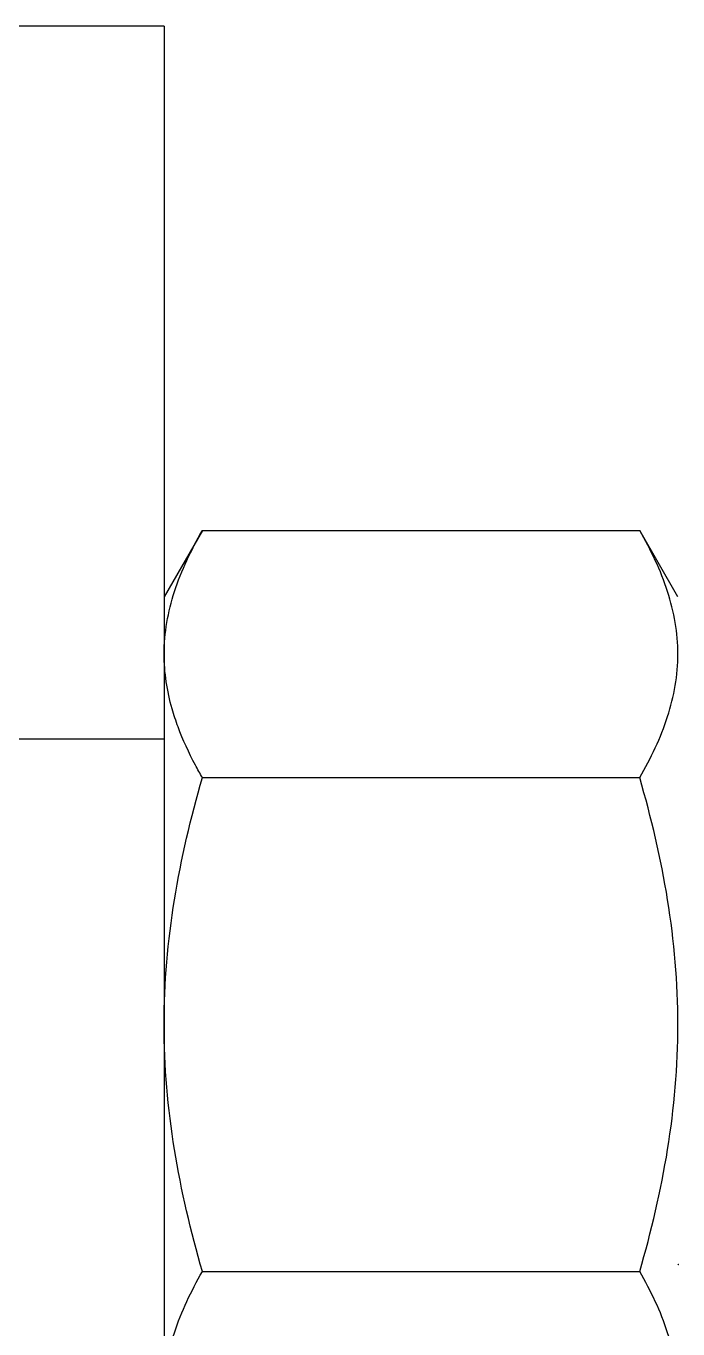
# Model space of a CAD drawing. Extents: x 4995099 to 5303443, y 4627657 to 4889583.
# Drawn here: x 5051116.6 to 5051315.5, y 4748270.9 to 4748668.7 of the extents above; entities that cross this region are included whole.
import ezdxf

# ---------------------------------------------------------------- set-up
doc = ezdxf.new("R2010")
doc.units = 0
doc.header["$LTSCALE"] = 1000
doc.header["$MEASUREMENT"] = 0
doc.layers.get('0').update_dxf_attribs({"color": 4, "linetype": 'CONTINUOUS'})

msp = doc.modelspace()

# ---------------------------------------------------------------- linework, layer by layer
at = {"linetype": 'Continuous'}
for p, q in [((5051158.71, 4748668.7), (5051071.59, 4748668.7)), ((5051158.71, 4748668.7), (5051158.71, 4748099.09)), ((5051170.38, 4748514.64), (5051158.71, 4748494.43)), ((5051170.38, 4748514.64), (5051303.86, 4748514.64)), ((5051315.53, 4748494.43), (5051303.86, 4748514.64)), ((5051158.71, 4748450.9), (5051071.59, 4748450.9)), ((5051170.38, 4748439.21), (5051303.86, 4748439.21)), ((5051170.38, 4748288.35), (5051303.86, 4748288.35))]:
    msp.add_line(p, q, dxfattribs=at)
for points, knots in [([(5051158.71, 4748476.93), (5051158.71, 4748483.37), (5051161.12, 4748496.69), (5051166.97, 4748508.72), (5051170.38, 4748514.64)], [0, 0, 0, 0, 0.485069, 1, 1, 1, 1]), ([(5051315.53, 4748476.93), (5051315.53, 4748483.37), (5051313.12, 4748496.69), (5051307.28, 4748508.72), (5051303.86, 4748514.64)], [0, 0, 0, 0, 0.485069, 1, 1, 1, 1]), ([(5051162.97, 4748454.68), (5051162.29, 4748456.5), (5051159.9, 4748463.68), (5051158.71, 4748471.29), (5051158.71, 4748476.93)], [0, 0, 0, 0, 0.255881, 1, 1, 1, 1]), ([(5051303.86, 4748439.21), (5051307.28, 4748445.13), (5051313.12, 4748457.16), (5051315.53, 4748470.49), (5051315.53, 4748476.93)], [0, 0, 0, 0, 0.514931, 1, 1, 1, 1]), ([(5051170.38, 4748439.21), (5051169.65, 4748440.48), (5051166.87, 4748445.48), (5051164.45, 4748450.69), (5051162.97, 4748454.68)], [0, 0, 0, 0, 0.255395, 1, 1, 1, 1]), ([(5051158.71, 4748363.78), (5051158.71, 4748376.53), (5051160.94, 4748402.08), (5051166.85, 4748426.96), (5051170.38, 4748439.21)], [0, 0, 0, 0, 0.499896, 1, 1, 1, 1]), ([(5051315.53, 4748363.78), (5051315.53, 4748376.53), (5051313.3, 4748402.08), (5051307.4, 4748426.96), (5051303.86, 4748439.21)], [0, 0, 0, 0, 0.499896, 1, 1, 1, 1]), ([(5051170.38, 4748288.35), (5051166.85, 4748300.61), (5051160.94, 4748325.49), (5051158.71, 4748351.03), (5051158.71, 4748363.78)], [0, 0, 0, 0, 0.500104, 1, 1, 1, 1]), ([(5051303.86, 4748288.35), (5051307.4, 4748300.61), (5051313.3, 4748325.49), (5051315.53, 4748351.03), (5051315.53, 4748363.78)], [0, 0, 0, 0, 0.500104, 1, 1, 1, 1]), ([(5051158.71, 4748250.63), (5051158.71, 4748257.07), (5051161.12, 4748270.4), (5051166.97, 4748282.43), (5051170.38, 4748288.35)], [0, 0, 0, 0, 0.485069, 1, 1, 1, 1]), ([(5051315.53, 4748250.63), (5051315.53, 4748257.07), (5051313.12, 4748270.4), (5051307.28, 4748282.43), (5051303.86, 4748288.35)], [0, 0, 0, 0, 0.485069, 1, 1, 1, 1]), ([(5051315.77, 4748290.46), (5051315.73, 4748290.46), (5051315.64, 4748290.48), (5051315.57, 4748290.55), (5051315.53, 4748290.59)], [0, 0, 0, 0, 0.445368, 1, 1, 1, 1])]:
    msp.add_open_spline(points, degree=3, knots=knots, dxfattribs=at)

doc.saveas('drawing.dxf')
